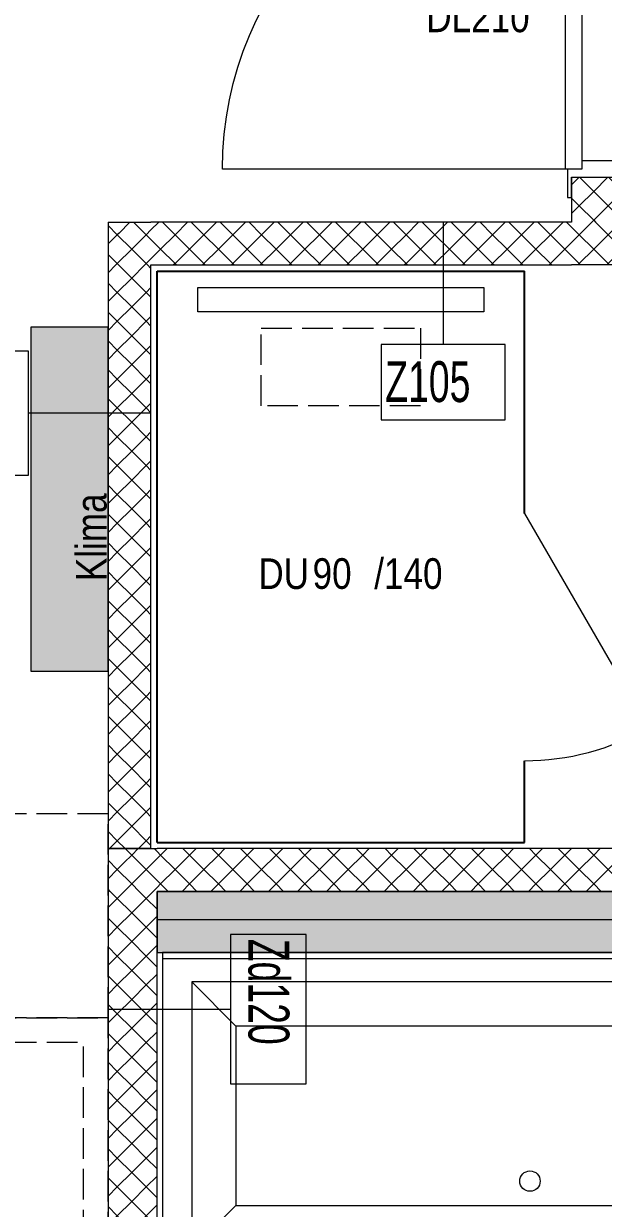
# Model space of a CAD drawing. Header units: metres. Extents: x -19025 to 34897, y -14024 to 26069.
# Drawn here: x 16070 to 17489, y -1290 to 1613 of the extents above; entities that cross this region are included whole.
import ezdxf
from ezdxf.enums import TextEntityAlignment as Align

# ---------------------------------------------------------------- set-up
doc = ezdxf.new("R2010")
doc.units = ezdxf.units.M
doc.header["$MEASUREMENT"] = 0
doc.set_wipeout_variables(frame=1)
doc.linetypes.add('Strichlinie eng', pattern=[0.1, 0.075, -0.025])
doc.linetypes.add('Wipeout_Contour', pattern=[1, 0, -1])
for name, color, linetype in [('130 Wand Innen', 7, 'Continuous'), ('130 Wand Innen nichttragend', 7, 'Continuous'), ('510 Moeblierung', 7, 'Continuous'), ('540 Sanitaer Fliesenlinie', 7, 'Continuous'), ('540 Sanitaer Text', 7, 'Continuous'), ('540 Sanitaereinrichtung', 7, 'Continuous'), ('930 Beschriftung Allgemein', 7, 'Continuous'), ('936 Beschriftung Aufbauten', 7, 'Continuous'), ('Neubau_130 Wand Innen', 7, 'Continuous')]:
    doc.layers.add(name, color=color, linetype=linetype)
doc.styles.add('ERSTELLTER_STIL_1', font='ARIALN.TTF')
doc.styles.add('ERSTELLTER_STIL_7', font='ARIALN.TTF', dxfattribs={"width": 0.8})
pattern_1 = [(135, (0, 0), (0.03535534, 0.03535534), [0.05, 0]), (225, (0, 0), (-0.03535534, 0.03535534), [0.05, 0])]
pattern_2 = [(315, (0, 0), (0.03535534, 0.03535534), [0.05, 0]), (45, (0, 0), (-0.03535534, 0.03535534), [0.05, 0])]
pattern_3 = [(225.00046, (0, 0), (-0.03535562, 0.03535505), [0.05, 0]), (315.00046, (0, 0), (0.03535505, 0.03535562), [0.05, 0])]
pattern_4 = [(135.00046, (0, 0), (0.03535505, 0.03535562), [0.05, 0]), (225.00046, (0, 0), (-0.03535562, 0.03535505), [0.05, 0])]

# ---------------------------------------------------------------- blocks, each defined once
blk = doc.blocks.new('Doppelbett 06 27[100]_1', base_point=(14.525, 2.555))
at = {"layer": '510 Moeblierung', "color": 253, "linetype": 'Strichlinie eng', "lineweight": 9, "true_color": 0x9f9f9f}
for p, q in [((14.225, 3.98), (14.225, 3.48)), ((14.525, 3.98), (14.225, 3.98)), ((14.525, 3.48), (14.525, 3.98)), ((12.425, 3.48), (12.425, 1.63)), ((14.525, 3.48), (12.425, 3.48)), ((14.225, 3.48), (14.525, 3.48)), ((14.525, 1.63), (14.525, 3.48)), ((13.905, 3.45), (12.455, 3.45)), ((12.455, 3.45), (12.455, 2.555)), ((14.085, 3.27), (13.905, 3.45)), ((13.905, 3.45), (13.905, 3.27)), ((14.085, 3.27), (13.905, 3.27)), ((14.085, 2.555), (14.085, 3.27)), ((12.455, 2.555), (12.455, 1.66)), ((14.085, 1.84), (14.085, 2.555)), ((13.905, 1.66), (14.085, 1.84)), ((13.905, 1.66), (13.905, 1.84)), ((14.085, 1.84), (13.905, 1.84)), ((12.455, 1.66), (13.905, 1.66)), ((12.425, 1.63), (14.525, 1.63)), ((14.225, 1.63), (14.225, 1.13)), ((14.525, 1.63), (14.225, 1.63)), ((14.525, 1.13), (14.525, 1.63)), ((14.225, 1.13), (14.525, 1.13))]:
    blk.add_line(p, q, dxfattribs=at)
at = {"layer": '510 Moeblierung', "color": 253, "linetype": 'Strichlinie eng', "lineweight": 9, "true_color": 0x9f9f9f, "flags": 128}
for points in [[(14.085, 2.615), (14.465, 2.615), (14.465, 3.42), (14.045, 3.42), (14.045, 3.31), (14.085, 3.27)], [(14.085, 1.84), (14.045, 1.8), (14.045, 1.69), (14.465, 1.69), (14.465, 2.495), (14.085, 2.495)]]:
    blk.add_lwpolyline(points, close=True, dxfattribs=at)
blk = doc.blocks.new('Wand_24_1', base_point=(14.63, 5.43))
at = {"layer": '130 Wand Innen', "linetype": 'Continuous', "lineweight": 13, "true_color": 0xa7a7a7}
h = blk.add_hatch(dxfattribs=at)
h.set_pattern_fill('GIPSKARTONWAND_0001', color=253, style=0, pattern_type=2)
h.set_pattern_definition(pattern_1)
h.paths.add_polyline_path([(14.63, 5.43), (14.525, 5.43), (14.63, 5.325)])
h = blk.add_hatch(dxfattribs=at)
h.set_pattern_fill('GIPSKARTONWAND_0001', color=253, style=0, pattern_type=2)
h.set_pattern_definition(pattern_1)
h.paths.add_polyline_path([(14.525, 5.325), (14.63, 5.325), (14.525, 5.43)])
h = blk.add_hatch(dxfattribs=at)
h.set_pattern_fill('GIPSKARTONWAND_0001', color=253, style=0, pattern_type=2)
h.set_pattern_definition(pattern_1)
h.paths.add_polyline_path([(14.525, 5.325), (14.525, 3.895), (14.63, 3.895), (14.63, 5.325)])
at = {"layer": '130 Wand Innen', "color": 7, "linetype": 'Continuous', "lineweight": 13, "flags": 128}
for points in [[(14.525, 5.43), (14.63, 5.43)], [(14.525, 5.43), (14.525, 3.895)], [(14.63, 3.895), (14.63, 5.325)], [(14.63, 3.895), (14.525, 3.895)]]:
    blk.add_lwpolyline(points, dxfattribs=at)
blk = doc.blocks.new('Zargentür 1-Fl 27_2')
at = {"layer": '130 Wand Innen', "color": 7, "linetype": 'Continuous', "lineweight": 13}
for p, q in [((0.42, 0.015), (0.42, 0.855)), ((-0.42, 0.01), (-0.49, 0.01)), ((-0.49, 0.01), (-0.49, 0)), ((-0.49, 0), (-0.44, 0)), ((-0.44, 0), (-0.44, -0.105)), ((-0.44, 0), (-0.44, -0.105)), ((-0.44, 0), (-0.44, -0.105)), ((-0.42, 0.015), (-0.42, -0.025)), ((0.42, 0.015), (-0.42, 0.015)), ((-0.42, -0.025), (-0.42, 0.01)), ((0.42, -0.025), (0.42, 0.015)), ((0.42, -0.025), (0.42, 0.01)), ((0.42, 0.01), (0.49, 0.01)), ((0.49, 0), (0.44, 0)), ((0.44, 0), (0.44, -0.105)), ((0.44, 0), (0.44, -0.105)), ((0.44, 0), (0.44, -0.105)), ((0.49, 0.01), (0.49, 0)), ((-0.4, -0.025), (-0.42, -0.025)), ((-0.42, -0.025), (0.42, -0.025)), ((-0.4, -0.105), (-0.4, -0.025)), ((0.4, -0.105), (0.4, -0.025)), ((0.4, -0.025), (0.42, -0.025)), ((-0.44, -0.105), (-0.49, -0.105)), ((-0.49, -0.105), (-0.49, -0.115)), ((-0.49, -0.115), (-0.42, -0.115)), ((-0.42, -0.115), (-0.42, -0.105)), ((-0.42, -0.105), (-0.4, -0.105)), ((0.42, -0.105), (0.4, -0.105)), ((0.42, -0.115), (0.42, -0.105)), ((0.49, -0.115), (0.42, -0.115)), ((0.44, -0.105), (0.49, -0.105)), ((0.49, -0.105), (0.49, -0.115))]:
    blk.add_line(p, q, dxfattribs=at)
blk.add_arc((0.42, 0.015), 0.84, 90, 180, dxfattribs=at)
blk = doc.blocks.new('T Marker 21_12')
at = {"layer": '130 Wand Innen', "color": 7, "linetype": 'Continuous', "lineweight": 13}
blk.add_line((0, -0.455), (0, 0.15), dxfattribs=at)
at = {"layer": '130 Wand Innen', "color": 7, "lineweight": 13, "style": 'ERSTELLTER_STIL_1'}
for tag, p in [('gs_width_select_pref_50_0', (-0.0029, -0.3896)), ('gs_width_select_pref_50_1', (0.13, -0.4378))]:
    blk.add_attdef(tag, text='', height=0.075, rotation=90, dxfattribs=at).set_placement(p, align=Align.BOTTOM_LEFT)
blk = doc.blocks.new('Wand_25_1', base_point=(15.66, 7.3333))
at = {"layer": '130 Wand Innen', "linetype": 'Continuous', "lineweight": 13, "true_color": 0xa7a7a7}
h = blk.add_hatch(dxfattribs=at)
h.set_pattern_fill('GIPSKARTONWAND_0001', color=253, style=0, pattern_type=2)
h.set_pattern_definition(pattern_2)
h.paths.add_polyline_path([(15.66, 6.42), (15.765, 6.42), (15.765, 7.3333), (15.66, 7.3333)])
h = blk.add_hatch(dxfattribs=at)
h.set_pattern_fill('GIPSKARTONWAND_0001', color=253, style=0, pattern_type=2)
h.set_pattern_definition(pattern_2)
h.paths.add_polyline_path([(15.66, 5.43), (15.765, 5.43), (15.765, 5.54), (15.66, 5.54)])
h = blk.add_hatch(dxfattribs=at)
h.set_pattern_fill('GIPSKARTONWAND_0001', color=253, style=0, pattern_type=2)
h.set_pattern_definition(pattern_2)
h.paths.add_polyline_path([(15.66, 5.43), (15.66, 5.325), (15.765, 5.325)])
h = blk.add_hatch(dxfattribs=at)
h.set_pattern_fill('GIPSKARTONWAND_0001', color=253, style=0, pattern_type=2)
h.set_pattern_definition(pattern_2)
h.paths.add_polyline_path([(15.765, 5.43), (15.66, 5.43), (15.765, 5.325)])
at = {"layer": '130 Wand Innen', "color": 7, "linetype": 'Continuous', "lineweight": 13}
for p, q in [((15.66, 6.42), (15.765, 6.42)), ((15.66, 5.54), (15.765, 5.54))]:
    blk.add_line(p, q, dxfattribs=at)
at = {"layer": '130 Wand Innen', "color": 7, "linetype": 'Continuous', "lineweight": 13, "flags": 128}
for points in [[(15.66, 7.3333), (15.66, 6.42)], [(15.765, 6.42), (15.765, 7.3333)], [(15.66, 5.54), (15.66, 5.43)], [(15.765, 5.325), (15.765, 5.54)], [(15.765, 5.325), (15.66, 5.325)]]:
    blk.add_lwpolyline(points, dxfattribs=at)
at = {"layer": '130 Wand Innen', "color": 7, "linetype": 'Continuous', "lineweight": 13, "xscale": -1, "rotation": 90}
blk.add_blockref('Zargentür 1-Fl 27_2', (15.66, 5.98), dxfattribs=at)
at = {"layer": '130 Wand Innen', "color": 7, "lineweight": 13}
ref = blk.add_blockref('T Marker 21_12', (15.765, 5.98), dxfattribs=dict(at, rotation=270))
ref.add_attrib('gs_width_select_pref_50', 'DL80', dxfattribs={"color": 7, "lineweight": 13, "height": 0.075, "rotation": 360, "style": 'ERSTELLTER_STIL_1'}).set_placement((15.3525, 6.006), align=Align.BOTTOM_LEFT)
ref.add_attrib('gs_width_select_pref_50_1', 'DL210', dxfattribs={"color": 7, "lineweight": 13, "height": 0.075, "rotation": 360, "style": 'ERSTELLTER_STIL_1'}).set_placement((15.3042, 5.873), align=Align.BOTTOM_LEFT)
blk = doc.blocks.new('Wand_26_1', base_point=(14.645, 3.895))
at = {"layer": 'Neubau_130 Wand Innen', "linetype": 'Continuous', "lineweight": 13, "true_color": 0xa7a7a7}
h = blk.add_hatch(dxfattribs=at)
h.set_pattern_fill('GIPSKARTONWAND_0001', color=253, style=0, pattern_type=2)
h.set_pattern_definition(pattern_3)
h.paths.add_polyline_path([(17.2249, 3.8951), (14.645, 3.895), (14.645, 3.79), (17.2249, 3.7901)])
h = blk.add_hatch(dxfattribs=at)
h.set_pattern_fill('GIPSKARTONWAND_0001', color=253, style=0, pattern_type=2)
h.set_pattern_definition(pattern_3)
h.paths.add_polyline_path([(17.44, 3.8951), (17.3049, 3.8951), (17.3049, 3.7901), (17.44, 3.7901)])
at = {"layer": 'Neubau_130 Wand Innen', "color": 7, "linetype": 'Continuous', "lineweight": 13, "flags": 128}
for points in [[(17.2249, 3.8951), (14.645, 3.895)], [(17.44, 3.8951), (17.3049, 3.8951)], [(17.44, 3.8951), (17.44, 3.7901)], [(14.645, 3.79), (17.2249, 3.7901)], [(17.3049, 3.7901), (17.44, 3.7901)]]:
    blk.add_lwpolyline(points, dxfattribs=at)
blk = doc.blocks.new('Wand_29_1', base_point=(14.63, 5.43))
at = {"layer": '130 Wand Innen', "linetype": 'Continuous', "lineweight": 13, "true_color": 0xa7a7a7}
h = blk.add_hatch(dxfattribs=at)
h.set_pattern_fill('GIPSKARTONWAND_0001', color=253, style=0, pattern_type=2)
h.set_pattern_definition([(225.00004, (0, 0), (-0.03535536, 0.03535531), [0.05, 0]), (315.00004, (0, 0), (0.03535531, 0.03535536), [0.05, 0])])
h.paths.add_polyline_path([(14.63, 5.325), (15.66, 5.325), (15.66, 5.43), (14.63, 5.43)])
at = {"layer": '130 Wand Innen', "color": 7, "linetype": 'Continuous', "lineweight": 13, "flags": 128}
for points in [[(15.66, 5.43), (14.63, 5.43)], [(14.63, 5.325), (15.66, 5.325)]]:
    blk.add_lwpolyline(points, dxfattribs=at)
blk = doc.blocks.new('Wand_94_1', base_point=(14.645, 3.895))
at = {"layer": '130 Wand Innen nichttragend', "linetype": 'Continuous', "lineweight": 13, "true_color": 0xa7a7a7}
h = blk.add_hatch(dxfattribs=at)
h.set_pattern_fill('GIPSKARTONWAND_0001', color=253, style=0, pattern_type=2)
h.set_pattern_definition(pattern_4)
h.paths.add_polyline_path([(14.645, 3.895), (14.525, 3.895), (14.645, 3.79)])
h = blk.add_hatch(dxfattribs=at)
h.set_pattern_fill('GIPSKARTONWAND_0001', color=253, style=0, pattern_type=2)
h.set_pattern_definition(pattern_4)
h.paths.add_polyline_path([(14.645, 3.79), (14.525, 3.895), (14.525, 3.79)])
h = blk.add_hatch(dxfattribs=at)
h.set_pattern_fill('GIPSKARTONWAND_0001', color=253, style=0, pattern_type=2)
h.set_pattern_definition(pattern_4)
h.paths.add_polyline_path([(14.525, 3.79), (14.525, 0.83), (14.645, 0.83), (14.645, 3.79)])
at = {"layer": '130 Wand Innen', "color": 7, "linetype": 'Continuous', "lineweight": 13, "flags": 128}
blk.add_lwpolyline([(14.525, 3.895), (14.645, 3.895)], dxfattribs=at)
at = {"layer": '130 Wand Innen nichttragend', "color": 7, "linetype": 'Continuous', "lineweight": 13, "flags": 128}
for points in [[(14.525, 3.895), (14.525, 0.83)], [(14.645, 0.83), (14.645, 3.79)]]:
    blk.add_lwpolyline(points, dxfattribs=at)
blk = doc.blocks.new('Wand_135_1', base_point=(14.645, 3.64))
at = {"color": 254, "linetype": 'Wipeout_Contour', "lineweight": 0, "ltscale": 65.841138}
blk.add_wipeout([(14.645, 3.64), (17.44, 3.64), (17.44, 3.72), (14.645, 3.72)], dxfattribs=at).dxf.layer = '130 Wand Innen'
at = {"layer": '130 Wand Innen', "color": 7, "linetype": 'Continuous', "lineweight": 13, "flags": 128}
for points in [[(17.44, 3.72), (14.645, 3.72)], [(14.645, 3.64), (14.645, 3.72)], [(17.44, 3.64), (17.44, 3.72)], [(14.645, 3.64), (17.44, 3.64)]]:
    blk.add_lwpolyline(points, dxfattribs=at)
blk = doc.blocks.new('Etikett_5_1', base_point=(15.0898, 4.5678))
at = {"layer": '540 Sanitaer Text', "color": 7, "lineweight": 13, "insert": (15.0258, 4.6064), "char_height": 0.075, "attachment_point": 1, "style": 'ERSTELLTER_STIL_1'}
blk.add_mtext('\\A1;{\\pql;\\pt0,1;\\fArial Narrow|b0|i0|c0|p0;\\W1.000000;90\\fArial Narrow|b0|i0|c0|p0;\\W1.000000;\\A1{\\H.66x;\\S^  ;}\\fArial Narrow|b0|i0|c0|p0;\\W1.000000;\\fArial Narrow|b0|i0|c0|p0;\\W1.000000;\\A1{\\H.66x;\\S^  ;}\\fArial Narrow|b0|i0|c0|p0;\\W1.000000; /\\fArial Narrow|b0|i0|c0|p0;\\W1.000000;\\fArial Narrow|b0|i0|c0|p0;\\W1.000000;\\fArial Narrow|b0|i0|c0|p0;\\W1.000000;\\fArial Narrow|b0|i0|c0|p0;\\W1.000000;\\fArial Narrow|b0|i0|c0|p0;\\W1.000000;140\\fArial Narrow|b0|i0|c0|p0;\\W1.000000;\\A1{\\H.66x;\\S^  ;}\\fArial Narrow|b0|i0|c0|p0;\\W1.000000;\\fArial Narrow|b0|i0|c0|p0;\\W1.000000;\\A1{\\H.66x;\\S^  ;}\\fArial Narrow|b0|i0|c0|p0;\\W1.000000;\\fArial Narrow|b0|i0|c0|p0;\\W1.000000;\\fArial Narrow|b0|i0|c0|p0;\\W1.000000;\\fArial Narrow|b0|i0|c0|p0;\\W1.000000;\\fArial Narrow|b0|i0|c0|p0;\\W1.000000;\\fArial Narrow|b0|i0|c0|p0;\\W1.000000;\\fArial Narrow|b0|i0|c0|p0;\\W1.000000;\\A1{\\H.66x;\\S^  ;}\\fArial Narrow|b0|i0|c0|p0;\\W1.000000;\\fArial Narrow|b0|i0|c0|p0;\\W1.000000;\\A1{\\H.66x;\\S^  ;}\\fArial Narrow|b0|i0|c0|p0;\\W1.000000;\\fArial Narrow|b0|i0|c0|p0;\\W1.000000;\\fArial Narrow|b0|i0|c0|p0;\\W1.000000;\\fArial Narrow|b0|i0|c0|p0;\\W1.000000;\\fArial Narrow|b0|i0|c0|p0;\\W1.000000;\\fArial Narrow|b0|i0|c0|p0;\\W1.000000;\\fArial Narrow|b0|i0|c0|p0;\\W1.000000;\\A1{\\H.66x;\\S^  ;}\\fArial Narrow|b0|i0|c0|p0;\\W1.000000;\\fArial Narrow|b0|i0|c0|p0;\\W1.000000;\\A1{\\H.66x;\\S^  ;}\\fArial Narrow|b0|i0|c0|p0;\\W1.000000;\\fArial Narrow|b0|i0|c0|p0;\\W1.000000;\\fArial Narrow|b0|i0|c0|p0;\\W1.000000;\\fArial Narrow|b0|i0|c0|p0;\\W1.000000;\\fArial Narrow|b0|i0|c0|p0;\\W1.000000;\\fArial Narrow|b0|i0|c0|p0;\\W1.000000;\\fArial Narrow|b0|i0|c0|p0;\\W1.000000;\\A1{\\H.66x;\\S^  ;}\\fArial Narrow|b0|i0|c0|p0;\\W1.000000;\\fArial Narrow|b0|i0|c0|p0;\\W1.000000;\\A1{\\H.66x;\\S^  ;}\\fArial Narrow|b0|i0|c0|p0;\\W1.000000;\\fArial Narrow|b0|i0|c0|p0;\\W1.000000;\\fArial Narrow|b0|i0|c0|p0;\\W1.000000;\\fArial Narrow|b0|i0|c0|p0;\\W1.000000;\\fArial Narrow|b0|i0|c0|p0;\\W1.000000;\\fArial Narrow|b0|i0|c0|p0;\\W1.000000;\\fArial Narrow|b0|i0|c0|p0;\\W1.000000;\\A1{\\H.66x;\\S^  ;}\\fArial Narrow|b0|i0|c0|p0;\\W1.000000;}', dxfattribs=at)
at = {"layer": '540 Sanitaer Text', "color": 7, "lineweight": 13, "style": 'ERSTELLTER_STIL_1'}
blk.add_attdef('sDescriptionDimension', text='', height=0.075, dxfattribs=at).set_placement((14.893, 4.6061), align=Align.TOP_LEFT)
blk = doc.blocks.new('Dusche variabel Glorit 2021_5')
at = {"layer": '540 Sanitaereinrichtung', "color": 7, "linetype": 'Continuous', "lineweight": 25}
for p, q in [((0, 0), (0.9, 0)), ((0, -1.4), (0, 0)), ((0.9, -0.594), (0.9, 0)), ((0.9, -1.4), (0.9, -1.2)), ((0, -1.4), (0.9, -1.4))]:
    blk.add_line(p, q, dxfattribs=at)
at = {"layer": '540 Sanitaereinrichtung', "color": 7, "linetype": 'Continuous', "lineweight": 13}
for p, q in [((0.1, -0.04), (0.8, -0.04)), ((0.1, -0.1), (0.1, -0.04)), ((0.8, -0.04), (0.8, -0.1)), ((0.8, -0.1), (0.1, -0.1)), ((0.9, -0.594), (1.203, -1.1188))]:
    blk.add_line(p, q, dxfattribs=at)
at = {"layer": '540 Sanitaereinrichtung', "color": 7, "linetype": 'Strichlinie eng', "lineweight": 13}
for p, q in [((0.255, -0.14), (0.645, -0.14)), ((0.255, -0.33), (0.255, -0.14)), ((0.645, -0.14), (0.645, -0.33)), ((0.645, -0.33), (0.255, -0.33))]:
    blk.add_line(p, q, dxfattribs=at)
at = {"layer": '540 Sanitaereinrichtung', "color": 7, "linetype": 'Continuous', "lineweight": 13}
blk.add_arc((0.9, -0.594), 0.606, 270, 300, dxfattribs=at)
blk = doc.blocks.new('Freistehende Badewanne 27_3')
at = {"layer": '540 Sanitaereinrichtung', "color": 7, "linetype": 'Continuous', "lineweight": 13}
for p, q in [((1.728, 0.728), (0.072, 0.728)), ((0.072, 0.728), (0.072, 0.072)), ((0.072, 0.728), (0.18, 0.62)), ((1.728, 0.728), (1.62, 0.62)), ((1.728, 0.072), (1.728, 0.728)), ((1.62, 0.62), (0.18, 0.62)), ((0.18, 0.62), (0.18, 0.18)), ((1.62, 0.18), (1.62, 0.62)), ((0.072, 0.072), (0.18, 0.18)), ((0.18, 0.18), (1.62, 0.18)), ((1.728, 0.072), (1.62, 0.18)), ((0.072, 0.072), (1.728, 0.072))]:
    blk.add_line(p, q, dxfattribs=at)
at = {"layer": '540 Sanitaereinrichtung', "color": 7, "linetype": 'Continuous', "lineweight": 13, "flags": 128}
blk.add_lwpolyline([(0, 0), (1.8, 0), (1.8, 0.8), (0, 0.8)], close=True, dxfattribs=at)
at = {"layer": '540 Sanitaereinrichtung', "color": 7, "linetype": 'Continuous', "lineweight": 13}
blk.add_circle((0.9, 0.24), 0.025, dxfattribs=at)
blk = doc.blocks.new('Etikett_65_1', base_point=(14.63, 4.962))
at = {"layer": '936 Beschriftung Aufbauten', "color": 7, "linetype": 'Continuous', "lineweight": 13}
blk.add_line((14.63, 4.962), (14.33, 4.962), dxfattribs=at)
at = {"layer": '936 Beschriftung Aufbauten', "color": 7, "linetype": 'Continuous', "lineweight": 13, "flags": 128}
blk.add_lwpolyline([(14.33, 5.1141), (14.1453, 5.1141), (14.1453, 4.8098), (14.33, 4.8098)], close=True, dxfattribs=at)
at = {"layer": '936 Beschriftung Aufbauten', "color": 7, "lineweight": 13, "insert": (14.2891, 5.1041), "char_height": 0.1, "attachment_point": 1, "rotation": 270, "style": 'ERSTELLTER_STIL_7'}
blk.add_mtext('\\A1;{\\pqj;\\pt0,1;\\fArial Narrow|b0|i0|c0|p0;\\W0.800000;Z105 \\fArial Narrow|b0|i0|c0|p0;\\W0.800000;\\A1{\\H.66x;\\S^  ;}\\fArial Narrow|b0|i0|c0|p0;\\W0.800000;\\fArial Narrow|b0|i0|c0|p0;\\W0.800000;\\A1{\\H.66x;\\S^  ;}\\fArial Narrow|b0|i0|c0|p0;\\W0.800000;\\fArial Narrow|b0|i0|c0|p0;\\W0.800000;\\fArial Narrow|b0|i0|c0|p0;\\W0.800000;\\fArial Narrow|b0|i0|c0|p0;\\W0.800000;\\fArial Narrow|b0|i0|c0|p0;\\W0.800000;\\fArial Narrow|b0|i0|c0|p0;\\W0.800000;\\fArial Narrow|b0|i0|c0|p0;\\W0.800000;\\fArial Narrow|b0|i0|c0|p0;\\W0.800000;\\fArial Narrow|b0|i0|c0|p0;\\W0.800000;\\fArial Narrow|b0|i0|c0|p0;\\W0.800000;\\fArial Narrow|b0|i0|c0|p0;\\W0.800000;\\fArial Narrow|b0|i0|c0|p0;\\W0.800000;\\fArial Narrow|b0|i0|c0|p0;\\W0.800000;\\fArial Narrow|b0|i0|c0|p0;\\W0.800000;\\fArial Narrow|b0|i0|c0|p0;\\W0.800000;\\fArial Narrow|b0|i0|c0|p0;\\W0.800000;\\fArial Narrow|b0|i0|c0|p0;\\W0.800000;\\fArial Narrow|b0|i0|c0|p0;\\W0.800000;\\fArial Narrow|b0|i0|c0|p0;\\W0.800000;\\fArial Narrow|b0|i0|c0|p0;\\W0.800000;\\fArial Narrow|b0|i0|c0|p0;\\W0.800000;\\fArial Narrow|b0|i0|c0|p0;\\W0.800000;\\fArial Narrow|b0|i0|c0|p0;\\W0.800000;\\fArial Narrow|b0|i0|c0|p0;\\W0.800000;\\fArial Narrow|b0|i0|c0|p0;\\W0.800000;\\fArial Narrow|b0|i0|c0|p0;\\W0.800000;\\fArial Narrow|b0|i0|c0|p0;\\W0.800000;\\fArial Narrow|b0|i0|c0|p0;\\W0.800000;\\fArial Narrow|b0|i0|c0|p0;\\W0.800000;\\fArial Narrow|b0|i0|c0|p0;\\W0.800000;\\fArial Narrow|b0|i0|c0|p0;\\W0.800000;\\fArial Narrow|b0|i0|c0|p0;\\W0.800000;\\fArial Narrow|b0|i0|c0|p0;\\W0.800000;\\fArial Narrow|b0|i0|c0|p0;\\W0.800000;\\fArial Narrow|b0|i0|c0|p0;\\W0.800000;\\fArial Narrow|b0|i0|c0|p0;\\W0.800000;\\fArial Narrow|b0|i0|c0|p0;\\W0.800000;\\fArial Narrow|b0|i0|c0|p0;\\W0.800000;\\fArial Narrow|b0|i0|c0|p0;\\W0.800000;\\fArial Narrow|b0|i0|c0|p0;\\W0.800000;\\fArial Narrow|b0|i0|c0|p0;\\W0.800000;\\fArial Narrow|b0|i0|c0|p0;\\W0.800000;\\fArial Narrow|b0|i0|c0|p0;\\W0.800000;\\fArial Narrow|b0|i0|c0|p0;\\W0.800000;}', dxfattribs=at)
blk = doc.blocks.new('Etikett_66_1', base_point=(15.3456, 5.43))
at = {"layer": '936 Beschriftung Aufbauten', "color": 7, "linetype": 'Continuous', "lineweight": 13}
blk.add_line((15.3456, 5.43), (15.3456, 5.13), dxfattribs=at)
at = {"layer": '936 Beschriftung Aufbauten', "color": 7, "linetype": 'Continuous', "lineweight": 13, "flags": 128}
blk.add_lwpolyline([(15.1935, 5.13), (15.1935, 4.9453), (15.4977, 4.9453), (15.4977, 5.13)], close=True, dxfattribs=at)
at = {"layer": '936 Beschriftung Aufbauten', "color": 7, "lineweight": 13, "insert": (15.2035, 5.0892), "char_height": 0.1, "attachment_point": 1, "style": 'ERSTELLTER_STIL_7'}
blk.add_mtext('\\A1;{\\pqj;\\pt0,1;\\fArial Narrow|b0|i0|c0|p0;\\W0.800000;Z105 \\fArial Narrow|b0|i0|c0|p0;\\W0.800000;\\A1{\\H.66x;\\S^  ;}\\fArial Narrow|b0|i0|c0|p0;\\W0.800000;\\fArial Narrow|b0|i0|c0|p0;\\W0.800000;\\A1{\\H.66x;\\S^  ;}\\fArial Narrow|b0|i0|c0|p0;\\W0.800000;\\fArial Narrow|b0|i0|c0|p0;\\W0.800000;\\fArial Narrow|b0|i0|c0|p0;\\W0.800000;\\fArial Narrow|b0|i0|c0|p0;\\W0.800000;\\fArial Narrow|b0|i0|c0|p0;\\W0.800000;\\fArial Narrow|b0|i0|c0|p0;\\W0.800000;\\fArial Narrow|b0|i0|c0|p0;\\W0.800000;\\fArial Narrow|b0|i0|c0|p0;\\W0.800000;\\fArial Narrow|b0|i0|c0|p0;\\W0.800000;\\fArial Narrow|b0|i0|c0|p0;\\W0.800000;\\fArial Narrow|b0|i0|c0|p0;\\W0.800000;\\fArial Narrow|b0|i0|c0|p0;\\W0.800000;\\fArial Narrow|b0|i0|c0|p0;\\W0.800000;\\fArial Narrow|b0|i0|c0|p0;\\W0.800000;\\fArial Narrow|b0|i0|c0|p0;\\W0.800000;\\fArial Narrow|b0|i0|c0|p0;\\W0.800000;\\fArial Narrow|b0|i0|c0|p0;\\W0.800000;\\fArial Narrow|b0|i0|c0|p0;\\W0.800000;\\fArial Narrow|b0|i0|c0|p0;\\W0.800000;\\fArial Narrow|b0|i0|c0|p0;\\W0.800000;\\fArial Narrow|b0|i0|c0|p0;\\W0.800000;\\fArial Narrow|b0|i0|c0|p0;\\W0.800000;\\fArial Narrow|b0|i0|c0|p0;\\W0.800000;\\fArial Narrow|b0|i0|c0|p0;\\W0.800000;\\fArial Narrow|b0|i0|c0|p0;\\W0.800000;\\fArial Narrow|b0|i0|c0|p0;\\W0.800000;\\fArial Narrow|b0|i0|c0|p0;\\W0.800000;\\fArial Narrow|b0|i0|c0|p0;\\W0.800000;\\fArial Narrow|b0|i0|c0|p0;\\W0.800000;\\fArial Narrow|b0|i0|c0|p0;\\W0.800000;\\fArial Narrow|b0|i0|c0|p0;\\W0.800000;\\fArial Narrow|b0|i0|c0|p0;\\W0.800000;\\fArial Narrow|b0|i0|c0|p0;\\W0.800000;\\fArial Narrow|b0|i0|c0|p0;\\W0.800000;\\fArial Narrow|b0|i0|c0|p0;\\W0.800000;\\fArial Narrow|b0|i0|c0|p0;\\W0.800000;\\fArial Narrow|b0|i0|c0|p0;\\W0.800000;\\fArial Narrow|b0|i0|c0|p0;\\W0.800000;\\fArial Narrow|b0|i0|c0|p0;\\W0.800000;\\fArial Narrow|b0|i0|c0|p0;\\W0.800000;\\fArial Narrow|b0|i0|c0|p0;\\W0.800000;\\fArial Narrow|b0|i0|c0|p0;\\W0.800000;\\fArial Narrow|b0|i0|c0|p0;\\W0.800000;\\fArial Narrow|b0|i0|c0|p0;\\W0.800000;}', dxfattribs=at)
blk = doc.blocks.new('Etikett_71_1', base_point=(14.525, 3.5011))
at = {"layer": '936 Beschriftung Aufbauten', "color": 7, "linetype": 'Continuous', "lineweight": 13}
blk.add_line((14.525, 3.5011), (14.825, 3.5011), dxfattribs=at)
at = {"layer": '936 Beschriftung Aufbauten', "color": 7, "linetype": 'Continuous', "lineweight": 13, "flags": 128}
blk.add_lwpolyline([(14.825, 3.3181), (15.0097, 3.3181), (15.0097, 3.6841), (14.825, 3.6841)], close=True, dxfattribs=at)
at = {"layer": '936 Beschriftung Aufbauten', "color": 7, "lineweight": 13, "insert": (14.9688, 3.6741), "char_height": 0.1, "attachment_point": 1, "rotation": 270, "style": 'ERSTELLTER_STIL_7'}
blk.add_mtext('\\A1;{\\pqj;\\pt0,1;\\fArial Narrow|b0|i0|c0|p0;\\W0.800000;Zd120 \\fArial Narrow|b0|i0|c0|p0;\\W0.800000;\\A1{\\H.66x;\\S^  ;}\\fArial Narrow|b0|i0|c0|p0;\\W0.800000;\\fArial Narrow|b0|i0|c0|p0;\\W0.800000;\\A1{\\H.66x;\\S^  ;}\\fArial Narrow|b0|i0|c0|p0;\\W0.800000;\\fArial Narrow|b0|i0|c0|p0;\\W0.800000;\\fArial Narrow|b0|i0|c0|p0;\\W0.800000;\\fArial Narrow|b0|i0|c0|p0;\\W0.800000;\\fArial Narrow|b0|i0|c0|p0;\\W0.800000;\\fArial Narrow|b0|i0|c0|p0;\\W0.800000;\\fArial Narrow|b0|i0|c0|p0;\\W0.800000;\\fArial Narrow|b0|i0|c0|p0;\\W0.800000;\\fArial Narrow|b0|i0|c0|p0;\\W0.800000;\\fArial Narrow|b0|i0|c0|p0;\\W0.800000;\\fArial Narrow|b0|i0|c0|p0;\\W0.800000;\\fArial Narrow|b0|i0|c0|p0;\\W0.800000;\\fArial Narrow|b0|i0|c0|p0;\\W0.800000;\\fArial Narrow|b0|i0|c0|p0;\\W0.800000;\\fArial Narrow|b0|i0|c0|p0;\\W0.800000;\\fArial Narrow|b0|i0|c0|p0;\\W0.800000;\\fArial Narrow|b0|i0|c0|p0;\\W0.800000;\\fArial Narrow|b0|i0|c0|p0;\\W0.800000;\\fArial Narrow|b0|i0|c0|p0;\\W0.800000;\\fArial Narrow|b0|i0|c0|p0;\\W0.800000;\\fArial Narrow|b0|i0|c0|p0;\\W0.800000;\\fArial Narrow|b0|i0|c0|p0;\\W0.800000;\\fArial Narrow|b0|i0|c0|p0;\\W0.800000;\\fArial Narrow|b0|i0|c0|p0;\\W0.800000;\\fArial Narrow|b0|i0|c0|p0;\\W0.800000;\\fArial Narrow|b0|i0|c0|p0;\\W0.800000;\\fArial Narrow|b0|i0|c0|p0;\\W0.800000;\\fArial Narrow|b0|i0|c0|p0;\\W0.800000;\\fArial Narrow|b0|i0|c0|p0;\\W0.800000;\\fArial Narrow|b0|i0|c0|p0;\\W0.800000;\\fArial Narrow|b0|i0|c0|p0;\\W0.800000;\\fArial Narrow|b0|i0|c0|p0;\\W0.800000;\\fArial Narrow|b0|i0|c0|p0;\\W0.800000;\\fArial Narrow|b0|i0|c0|p0;\\W0.800000;\\fArial Narrow|b0|i0|c0|p0;\\W0.800000;\\fArial Narrow|b0|i0|c0|p0;\\W0.800000;\\fArial Narrow|b0|i0|c0|p0;\\W0.800000;\\fArial Narrow|b0|i0|c0|p0;\\W0.800000;\\fArial Narrow|b0|i0|c0|p0;\\W0.800000;\\fArial Narrow|b0|i0|c0|p0;\\W0.800000;\\fArial Narrow|b0|i0|c0|p0;\\W0.800000;\\fArial Narrow|b0|i0|c0|p0;\\W0.800000;\\fArial Narrow|b0|i0|c0|p0;\\W0.800000;\\fArial Narrow|b0|i0|c0|p0;\\W0.800000;}', dxfattribs=at)

msp = doc.modelspace()

# ---------------------------------------------------------------- hatches: boundary and pattern name
at = {"linetype": 'Continuous', "lineweight": 0, "true_color": 0x232323}
msp.add_hatch(color=250, dxfattribs=at).paths.add_polyline_path([(16087.281, 26.999), (16276.342, 26.999), (16276.342, 869.37), (16087.281, 869.37)])

# ---------------------------------------------------------------- linework, layer by layer
at = {"color": 7, "linetype": 'Continuous', "lineweight": 13, "flags": 128}
msp.add_lwpolyline([(16087.281, 26.999), (16276.342, 26.999), (16276.342, 869.37), (16087.281, 869.37)], close=True, dxfattribs=at)
at = {"layer": '540 Sanitaer Fliesenlinie', "color": 182, "linetype": 'Continuous', "lineweight": 5, "true_color": 0x4b06db}
msp.add_lwpolyline([(18209.292, -678.031), (16411.339, -678.031)], dxfattribs=at)

# ---------------------------------------------------------------- block references
at = {"layer": '130 Wand Innen', "color": 7, "lineweight": 30, "xscale": 1000, "yscale": 1000, "zscale": 1000}
for name, p in [('Wand_25_1', (17411.342, 3030.255)), ('Wand_24_1', (16381.342, 1126.981)), ('Wand_29_1', (16381.342, 1126.981))]:
    msp.add_blockref(name, p, dxfattribs=at)
at = {"layer": '130 Wand Innen nichttragend', "color": 7, "lineweight": 30, "xscale": 1000, "yscale": 1000, "zscale": 1000}
msp.add_blockref('Wand_94_1', (16396.314, -408.019), dxfattribs=at)
at = {"layer": '510 Moeblierung', "color": 253, "linetype": 'Strichlinie eng', "lineweight": 9, "true_color": 0x9f9f9f, "xscale": 1000, "yscale": 1000, "zscale": 1000}
msp.add_blockref('Doppelbett 06 27[100]_1', (16276.339, -1748.021), dxfattribs=at)
at = {"layer": '540 Sanitaer Text', "color": 7, "linetype": 'Continuous', "lineweight": 13, "xscale": 1000, "yscale": 1000, "zscale": 1000}
msp.add_blockref('Etikett_5_1', (16841.124, 264.7), dxfattribs=at).add_auto_attribs({'sDescriptionDimension': 'DU'})
at = {"layer": '540 Sanitaereinrichtung', "color": 7, "linetype": 'Continuous', "lineweight": 13, "xscale": 1000, "yscale": 1000, "zscale": 1000, "rotation": 0.0009211674894884}
msp.add_blockref('Dusche variabel Glorit 2021_5', (16396.342, 1006.981), dxfattribs=at)
at = {"layer": '936 Beschriftung Aufbauten', "color": 12, "linetype": 'Continuous', "lineweight": 13, "true_color": 0xcc0000, "xscale": 1000, "yscale": 1000, "zscale": 1000}
for name, p in [('Etikett_66_1', (17096.932, 1126.981)), ('Etikett_65_1', (16381.342, 658.893))]:
    msp.add_blockref(name, p, dxfattribs=at)
at = {"layer": 'Neubau_130 Wand Innen', "color": 7, "lineweight": 30, "xscale": 1000, "yscale": 1000, "zscale": 1000}
msp.add_blockref('Wand_26_1', (16396.314, -408.019), dxfattribs=at)

# ---------------------------------------------------------------- texts
at = {"layer": '930 Beschriftung Allgemein', "color": 7, "linetype": 'Continuous', "lineweight": 13, "insert": (16197.688, 354.68), "char_height": 75, "attachment_point": 2, "rotation": 90, "style": 'ERSTELLTER_STIL_1'}
msp.add_mtext('\\A1;{\\pqc;\\fArial Narrow|b0|i0|c0|p0;\\W1.000000;Klima}', dxfattribs=at)

# ---------------------------------------------------------------- next in the draw order: block references
at = {"layer": '130 Wand Innen', "color": 7, "lineweight": 30, "xscale": 1000, "yscale": 1000, "zscale": 1000}
msp.add_blockref('Wand_135_1', (16396.316, -663.047), dxfattribs=at)

# ---------------------------------------------------------------- next in the draw order: hatches: boundary and pattern name
at = {"layer": '540 Sanitaereinrichtung', "linetype": 'Continuous', "lineweight": 13}
msp.add_hatch(color=255, dxfattribs=at).paths.add_polyline_path([(16396.316, -663.047), (19191.38, -663.025), (19191.379, -513.013), (16396.315, -513.036)])

# ---------------------------------------------------------------- next in the draw order: linework, layer by layer
at = {"layer": '540 Sanitaereinrichtung', "color": 251, "linetype": 'Continuous', "lineweight": 5, "true_color": 0x5f5f5f, "flags": 128}
msp.add_lwpolyline([(16396.316, -663.047), (19191.38, -663.025), (19191.379, -513.013), (16396.315, -513.036)], close=True, dxfattribs=at)

# ---------------------------------------------------------------- next in the draw order: block references
at = {"layer": '540 Sanitaereinrichtung', "color": 7, "linetype": 'Continuous', "lineweight": 13, "xscale": 1000, "yscale": 1000, "zscale": 1000}
msp.add_blockref('Freistehende Badewanne 27_3', (16409.522, -1463.033), dxfattribs=at)
at = {"layer": '936 Beschriftung Aufbauten', "color": 12, "linetype": 'Continuous', "lineweight": 13, "true_color": 0xcc0000, "xscale": 1000, "yscale": 1000, "zscale": 1000}
msp.add_blockref('Etikett_71_1', (16276.317, -801.954), dxfattribs=at)

doc.saveas('drawing.dxf')
